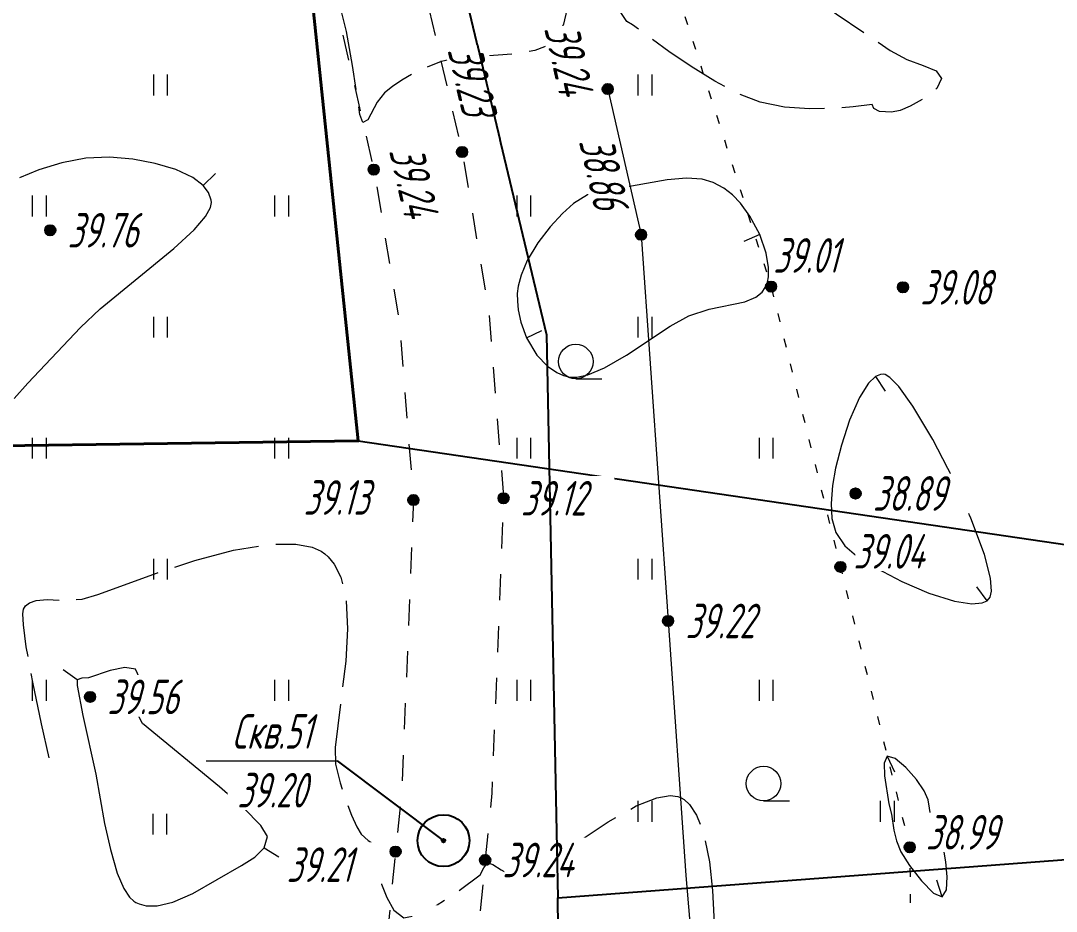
# Model space of a CAD drawing. Extents: x 2208637 to 2213412, y 575334 to 577367.
# Drawn here: x 2211099.96 to 2211129.88, y 576461.41 to 576487.16 of the extents above; entities that cross this region are included whole.
import ezdxf
from ezdxf.enums import TextEntityAlignment as Align

# ---------------------------------------------------------------- set-up
doc = ezdxf.new("R2010")
doc.units = 0
doc.header["$LTSCALE"] = 0.5
for name, pattern in [('2000_366_2', [1.5, 0.5, -1]), ('500_189_3_2', [3, 1.5, -1.5]), ('500_329_3', [6, 5, -1])]:
    doc.linetypes.add(name, pattern=pattern)
doc.layers.get('0').update_dxf_attribs({"lineweight": 25})
for name, color, linetype, lineweight in [('ИИ_ГОРИЗОНТАЛИ_ОСН', 32, 'Continuous', 15), ('ИИ_ГРАНИЦЫ_ЗЕМЛЕПОЛЬЗОВАТЕЛЕЙ', 7, 'Continuous', 25), ('ИИ_ДОРОГИ_АД', 7, 'Continuous', 25), ('ИИ_ОГРАДЫ', 7, 'Continuous', 25), ('ИИ_ОТМЕТКИ', 7, 'Continuous', 25), ('ИИ_СКВАЖИНА', 7, 'Continuous', 25), ('ИИ_ТРАССЫ_КЛС', 5, 'Continuous', 40), ('ИИ_УГОДЬЯ', 7, 'Continuous', 25)]:
    doc.layers.add(name, color=color, linetype=linetype, lineweight=lineweight)
doc.styles.add('BM431', font='', dxfattribs={"height": 1})
doc.styles.add('D431', font='', dxfattribs={"height": 1})
doc.styles.add('GOST 2.304', font='cs_gost2304.shx', dxfattribs={"width": 0.8, "oblique": 15})
doc.styles.get('BM431').set_extended_font_data('bm431', italic=True)
doc.styles.get('D431').set_extended_font_data('D431', italic=True)
doc.linetypes.add('2000_475_1', pattern='A,3,[1,Topography.shx,S=0.5,R=90,X=0,Y=0],0', length=3)
doc.linetypes.add('2000_485_1', pattern='A,34.5,[1,Topography.shx,S=1.5,R=120,X=0.5,Y=-0.87],-0.01,[1,Topography.shx,S=1.5,R=0,X=-0.25,Y=0.43],0,[3,Topography.shx,S=1,R=0,X=0.5,Y=0],-0.01,[1,Topography.shx,S=1.5,R=60,X=0.5,Y=-0.87],-1,34.5', length=70.02)

# ---------------------------------------------------------------- blocks, each defined once
blk = doc.blocks.new('500_329_6')
at = {"color": 0, "linetype": 'Continuous', "lineweight": -2}
blk.add_lwpolyline([(0, 0), (1, 0)], dxfattribs=at)
blk = doc.blocks.new('500_401')
at = {"color": 0, "linetype": 'Continuous', "lineweight": -2}
for points in [[(-0.4, 0), (-0.4, 1.2)], [(0.4, 0), (0.4, 1.2)]]:
    blk.add_lwpolyline(points, dxfattribs=at)
blk = doc.blocks.new('500_379')
at = {"color": 0, "linetype": 'Continuous', "lineweight": -2}
blk.add_lwpolyline([(0, -1), (1.5, -1)], dxfattribs=at)
blk.add_circle((0, 0), 1, dxfattribs=at)
blk = doc.blocks.new('500_330_1')
at = {"linetype": 'Continuous', "lineweight": -2}
h = blk.add_hatch(color=0, dxfattribs=at)
h.dxf.hatch_style = 1
edge = h.paths.add_edge_path()
edge.add_arc((0, 0), 0.3, 0, 360)
at = {"color": 0, "linetype": 'Continuous', "lineweight": -2}
blk.add_circle((0, 0), 0.3, dxfattribs=at)
at = {"color": 0, "linetype": 'Continuous', "lineweight": -2, "style": 'GOST 2.304', "flags": 1}
for tag, p in [('Номер', (-1, -1)), ('Номер_рабочей_станции', (-1, -3.5))]:
    blk.add_attdef(tag, text='', height=2, dxfattribs=at).set_placement(p, align=Align.RIGHT)
at = {"color": 0, "linetype": 'Continuous', "lineweight": -2, "style": 'GOST 2.304'}
blk.add_attdef('Высота', (1, -1), '', height=2, dxfattribs=at)
at = {"color": 0, "linetype": 'Continuous', "lineweight": -2, "style": 'GOST 2.304', "flags": 1}
blk.add_attdef('Код', (0, -3.5), '', height=2, dxfattribs=at)
blk = doc.blocks.new('PEA252CF2BDFD40B2B235E65ED4A73D')
at = {"color": 0, "linetype": '2000_485_1', "lineweight": -2, "flags": 128}
blk.add_lwpolyline([(2211115.48, 576461.8), (2211152.78, 576464.61), (2211155.48, 576427.38), (2211155.58, 576389.68), (2211141.2, 576396.67), (2211128.01, 576403.51), (2211121.78, 576408), (2211117.75, 576412.62), (2211115.55, 576416.95), (2211114.94, 576423.12), (2211115.06, 576430), (2211115.74, 576437.89)], close=True, dxfattribs=at)
at = {"color": 0, "lineweight": -2, "flags": 1}
for tag in ['Адрес (местоположение) участка', 'Дата постановки на учет', 'Тип объекта', 'Статус записи о ЗУ по справочнику', 'Кадастровый номер, обозначение, учетный номер объекта', 'Кадастровый номер квартала', 'Вид разрешенного использования по классификатору', 'Площадь, кв.м', 'Категория земель', 'Вид использования по документу', 'Кадастровая стоимость']:
    blk.add_attdef(tag, (0, 0), '', height=0.2, dxfattribs=at)
blk = doc.blocks.new('P788B23518E0F4AF0A78C48F5AACD9A')
at = {"color": 0, "linetype": '2000_485_1', "lineweight": -2, "flags": 128}
blk.add_lwpolyline([(2211111.96, 576491.42), (2211115.15, 576478.08), (2211115.48, 576461.8), (2211152.78, 576464.61), (2211149.85, 576495.05), (2211149.16, 576504.74)], close=True, dxfattribs=at)
at = {"color": 0, "lineweight": -2, "flags": 1}
for tag in ['Адрес (местоположение) участка', 'Дата постановки на учет', 'Тип объекта', 'Статус записи о ЗУ по справочнику', 'Кадастровый номер, обозначение, учетный номер объекта', 'Кадастровый номер квартала', 'Вид разрешенного использования по классификатору', 'Площадь, кв.м', 'Категория земель', 'Вид использования по документу', 'Кадастровая стоимость']:
    blk.add_attdef(tag, (0, 0), '', height=0.2, dxfattribs=at)
blk = doc.blocks.new('*U73')
at = {"linetype": 'Continuous', "lineweight": -2}
h = blk.add_hatch(color=0, dxfattribs=at)
edge = h.paths.add_edge_path()
edge.add_arc((0, 0), 0.1, 0, 360)
at = {"color": 0, "linetype": 'Continuous', "lineweight": 20}
blk.add_lwpolyline([(-13.711, 4.616), (-6.132, 4.616)], dxfattribs=at)
at = {"color": 0, "linetype": 'Continuous', "lineweight": -2}
for radius in [1.5, 0.1]:
    blk.add_circle((0, 0), radius, dxfattribs=at)
at = {"color": 0, "linetype": 'Continuous', "lineweight": 20}
for tag, style, p in [('Назначение_и_номер_скважины', 'D431', (-9.921, 5.316)), ('Отметка_земли', 'BM431', (-9.921, 1.916))]:
    blk.add_attdef(tag, text='', height=2, dxfattribs=dict(at, style=style)).set_placement(p, align=Align.CENTER)
at = {"color": 0, "linetype": 'Continuous', "lineweight": 20, "style": 'D431'}
blk.add_attdef('Глубина', text='', height=2, dxfattribs=at).set_placement((-2, -1), align=Align.RIGHT)

msp = doc.modelspace()

# ---------------------------------------------------------------- linework, layer by layer
at = {"layer": 'ИИ_ГОРИЗОНТАЛИ_ОСН', "color": 32, "linetype": '500_329_3', "lineweight": 20, "elevation": 39.25, "flags": 128}
for points in [[(2211161.231, 576493.123), (2211160.997, 576492.592), (2211160.449, 576491.462), (2211159.856, 576490.362), (2211159.243, 576489.36), (2211158.632, 576488.52), (2211158.161, 576488.011), (2211157.825, 576487.745), (2211157.613, 576487.631), (2211157.51, 576487.595), (2211157.382, 576487.566), (2211157.131, 576487.552), (2211156.77, 576487.63), (2211156.307, 576487.881), (2211155.741, 576488.353), (2211155.167, 576488.897), (2211154.563, 576489.402), (2211154.041, 576489.705), (2211153.62, 576489.836), (2211153.323, 576489.864), (2211153.168, 576489.857), (2211153.013, 576489.837), (2211152.712, 576489.76), (2211152.284, 576489.563), (2211151.753, 576489.183), (2211151.149, 576488.592), (2211150.111, 576487.4), (2211149.749, 576487.06), (2211149.495, 576486.905), (2211149.332, 576486.861), (2211149.147, 576486.87), (2211148.952, 576486.917), (2211148.698, 576487.046), (2211148.41, 576487.306), (2211148.084, 576487.741), (2211147.737, 576488.251), (2211147.303, 576488.788), (2211146.907, 576489.247), (2211145.098, 576491.504), (2211144.451, 576492.296), (2211143.863, 576492.98), (2211143.382, 576493.481), (2211143.059, 576493.722), (2211142.636, 576493.757), (2211141.855, 576493.478), (2211141.402, 576493.48), (2211140.995, 576493.607), (2211140.596, 576493.787), (2211140.241, 576494.024), (2211140.014, 576494.256), (2211139.889, 576494.456), (2211139.832, 576494.602), (2211139.812, 576494.731), (2211139.858, 576494.881), (2211140.038, 576495.213), (2211140.446, 576495.824), (2211141.98, 576497.93), (2211142.827, 576499.129), (2211143.587, 576500.311), (2211144.158, 576501.391), (2211144.409, 576502.124), (2211144.442, 576502.569), (2211144.377, 576502.804), (2211144.317, 576502.902), (2211144.236, 576502.986), (2211144.018, 576503.115), (2211143.559, 576503.219), (2211142.745, 576503.209), (2211141.484, 576503.002), (2211140.064, 576502.633), (2211138.602, 576502.162), (2211137.218, 576501.649), (2211136.027, 576501.153), (2211135.294, 576500.808), (2211134.911, 576500.6), (2211134.75, 576500.493), (2211134.635, 576500.379), (2211134.533, 576500.235), (2211134.436, 576500.012), (2211134.383, 576499.7), (2211134.372, 576499.283), (2211134.336, 576498.832), (2211134.184, 576498.34), (2211133.973, 576497.915), (2211133.686, 576497.39), (2211133.319, 576496.789), (2211132.873, 576496.135), (2211132.345, 576495.453), (2211131.735, 576494.765), (2211131.041, 576494.097), (2211130.308, 576493.504), (2211129.578, 576493.012), (2211128.85, 576492.595), (2211128.121, 576492.23), (2211126.657, 576491.556), (2211125.916, 576491.198), (2211125.157, 576490.877), (2211124.397, 576490.643), (2211123.023, 576490.277), (2211122.488, 576490.066), (2211122.168, 576489.847), (2211122.004, 576489.641), (2211121.936, 576489.478), (2211121.905, 576489.294), (2211121.927, 576489.1), (2211122.051, 576488.797), (2211122.354, 576488.379), (2211122.891, 576487.857), (2211123.521, 576487.359), (2211125.078, 576486.298), (2211125.559, 576486.035), (2211126.035, 576485.862), (2211126.405, 576485.704), (2211126.565, 576485.485), (2211126.424, 576485.198), (2211126.067, 576484.919), (2211125.66, 576484.691), (2211125.368, 576484.561), (2211125.117, 576484.512), (2211124.77, 576484.531), (2211124.609, 576484.62), (2211124.559, 576484.734), (2211124.009, 576484.668), (2211123.435, 576484.624), (2211122.75, 576484.612), (2211122.024, 576484.66), (2211121.322, 576484.799), (2211120.701, 576485.043), (2211120.016, 576485.408), (2211119.326, 576485.835), (2211118.685, 576486.268), (2211117.635, 576487.039), (2211117.466, 576487.137), (2211117.093, 576487.695), (2211116.754, 576488.139), (2211116.466, 576488.437), (2211116.26, 576488.576), (2211116.135, 576488.61), (2211116.026, 576488.589), (2211115.943, 576488.518), (2211115.86, 576488.338), (2211115.798, 576487.994), (2211115.735, 576487.474), (2211115.64, 576487.053), (2211115.515, 576486.769), (2211115.395, 576486.608), (2211115.253, 576486.487), (2211115.095, 576486.398), (2211114.812, 576486.298), (2211114.372, 576486.211), (2211112.569, 576486.072), (2211112.107, 576485.974), (2211111.672, 576485.805), (2211111.295, 576485.626), (2211110.97, 576485.442), (2211110.695, 576485.256), (2211110.466, 576485.072), (2211110.255, 576484.805), (2211109.985, 576484.29), (2211109.845, 576484.215), (2211109.758, 576484.443), (2211109.546, 576485.858), (2211109.371, 576486.842), (2211109.117, 576487.872), (2211108.76, 576488.848), (2211108.275, 576489.667), (2211107.718, 576490.273), (2211107.154, 576490.714), (2211106.572, 576491.038), (2211105.96, 576491.297), (2211104.6, 576491.818), (2211102.169, 576492.992), (2211100.086, 576493.941), (2211099.752, 576494.105), (2211099.591, 576494.195), (2211099.519, 576494.254), (2211099.493, 576494.352), (2211099.556, 576494.583), (2211099.571, 576494.78), (2211099.432, 576495.072), (2211094.994, 576503.383), (2211094.817, 576503.737), (2211094.731, 576504.063), (2211094.702, 576504.355), (2211094.651, 576504.603), (2211094.498, 576504.796), (2211094.268, 576504.88), (2211094.025, 576504.853), (2211093.751, 576504.785), (2211093.426, 576504.745), (2211092.49, 576504.841), (2211092.13, 576504.788), (2211091.762, 576504.612), (2211091.236, 576504.273), (2211089.965, 576503.397), (2211089.35, 576503.003), (2211088.836, 576502.733), (2211088.362, 576502.541), (2211087.966, 576502.402), (2211087.594, 576502.309), (2211087.193, 576502.255), (2211086.709, 576502.233), (2211086.232, 576502.284), (2211085.848, 576502.411), (2211085.497, 576502.555), (2211085.123, 576502.655), (2211084.667, 576502.651), (2211084.246, 576502.53), (2211083.727, 576502.289), (2211083.119, 576501.952), (2211080.851, 576500.611), (2211079.977, 576500.134), (2211079.133, 576499.728), (2211076.994, 576498.87), (2211076.311, 576498.539), (2211075.593, 576498.101), (2211074.81, 576497.507), (2211074.182, 576496.899), (2211073.707, 576496.282), (2211073.331, 576495.659), (2211072.661, 576494.409), (2211072.258, 576493.789), (2211071.737, 576493.177), (2211071.045, 576492.577), (2211070.215, 576492.061), (2211069.191, 576491.573), (2211068.047, 576491.119), (2211066.857, 576490.704), (2211065.695, 576490.337), (2211063.121, 576489.577), (2211062.815, 576489.46), (2211062.558, 576489.224), (2211062.387, 576488.987), (2211062.134, 576488.74), (2211061.842, 576488.605), (2211061.521, 576488.524), (2211061.222, 576488.416), (2211060.991, 576488.198), (2211060.869, 576487.802), (2211060.853, 576487.302), (2211060.926, 576486.827), (2211061.07, 576486.506), (2211061.296, 576486.399), (2211061.803, 576486.411)], [(2211100.778, 576465.844), (2211100.554, 576466.83), (2211100.305, 576468.032), (2211100.117, 576469.061), (2211100.033, 576469.689), (2211100.017, 576470.01), (2211100.034, 576470.142), (2211100.099, 576470.238), (2211100.208, 576470.327), (2211100.406, 576470.4), (2211100.724, 576470.421), (2211101.196, 576470.403), (2211101.729, 576470.436), (2211102.187, 576470.574), (2211103.908, 576471.195), (2211104.993, 576471.55), (2211106.108, 576471.847), (2211107.165, 576472.021), (2211107.908, 576472.029), (2211108.376, 576471.936), (2211108.634, 576471.819), (2211108.745, 576471.743), (2211108.845, 576471.655), (2211109.016, 576471.448), (2211109.206, 576471.069), (2211109.355, 576470.46), (2211109.404, 576469.581), (2211109.349, 576468.64), (2211109.039, 576466.15), (2211109.049, 576465.667), (2211109.183, 576465.123), (2211109.347, 576464.621), (2211109.517, 576464.189), (2211109.673, 576463.853), (2211109.794, 576463.641), (2211109.992, 576463.458), (2211110.193, 576463.335), (2211110.285, 576463.196), (2211110.174, 576463.053), (2211109.967, 576462.939), (2211109.857, 576462.805), (2211109.928, 576462.683), (2211110.088, 576462.588), (2211110.26, 576462.452), (2211110.382, 576462.2), (2211110.533, 576461.814), (2211110.74, 576461.441), (2211111.028, 576461.226), (2211111.419, 576461.3), (2211111.963, 576461.579), (2211112.533, 576461.945), (2211113.234, 576462.468), (2211113.337, 576462.672), (2211113.443, 576462.817), (2211113.594, 576462.764), (2211113.835, 576462.609), (2211114.135, 576462.449), (2211114.465, 576462.381), (2211114.803, 576462.54), (2211116.118, 576463.455), (2211116.932, 576463.999), (2211117.745, 576464.457), (2211118.338, 576464.692), (2211118.723, 576464.755), (2211118.941, 576464.73), (2211119.037, 576464.695), (2211119.125, 576464.645), (2211119.285, 576464.502), (2211119.486, 576464.194), (2211119.69, 576463.651), (2211119.857, 576462.845), (2211119.948, 576462.009), (2211119.986, 576461.262), (2211119.991, 576460.512), (2211120.02, 576460.395), (2211120.463, 576460.059), (2211120.759, 576459.757), (2211120.883, 576459.456), (2211120.748, 576459.237), (2211120.16, 576458.922), (2211119.971, 576458.671), (2211120.038, 576458.254), (2211120.289, 576457.418), (2211120.665, 576456.303), (2211122.414, 576451.451), (2211122.48, 576451.103), (2211122.514, 576450.818), (2211122.58, 576450.539), (2211122.726, 576450.291), (2211122.879, 576450.1), (2211122.913, 576449.91), (2211122.682, 576449.735), (2211122.156, 576449.457), (2211120.814, 576448.833), (2211120.068, 576448.515), (2211119.868, 576448.559), (2211117.929, 576448.146), (2211116.851, 576447.942), (2211115.805, 576447.78), (2211115.093, 576447.711), (2211114.681, 576447.709), (2211114.41, 576447.76), (2211114.173, 576447.89), (2211113.987, 576448.05), (2211113.795, 576448.301), (2211113.607, 576448.666), (2211113.422, 576449.071), (2211113.186, 576449.498), (2211112.541, 576450.444), (2211112.368, 576450.756), (2211112.187, 576451.163), (2211112.037, 576451.649), (2211111.906, 576452.258), (2211111.608, 576453.853), (2211111.518, 576454.11), (2211111.465, 576454.148), (2211111.381, 576454.174), (2211111.24, 576454.18), (2211111.051, 576454.135), (2211110.871, 576454.002), (2211110.854, 576453.685), (2211110.921, 576453.073), (2211111.177, 576451.435), (2211111.181, 576451.34), (2211111.043, 576450.901), (2211110.973, 576450.547), (2211110.972, 576450.201), (2211111.031, 576448.567), (2211111.235, 576444.156), (2211111.289, 576442.682), (2211111.305, 576442.458), (2211111.388, 576442.116), (2211111.372, 576441.974), (2211111.29, 576441.65), (2211111.239, 576441.042), (2211111.179, 576440.587), (2211111.061, 576440.097), (2211110.88, 576439.64), (2211110.624, 576439.112), (2211110.348, 576438.592), (2211109.958, 576437.902), (2211109.662, 576437.557), (2211109.603, 576437.369), (2211109.695, 576437.16), (2211109.893, 576436.956), (2211110.091, 576436.684), (2211110.173, 576436.38), (2211110.322, 576435.472), (2211110.415, 576435.157), (2211110.51, 576434.992), (2211110.589, 576434.929), (2211110.676, 576434.916), (2211110.782, 576434.966), (2211110.984, 576435.143), (2211111.31, 576435.523), (2211111.754, 576436.128), (2211112.17, 576436.752), (2211112.482, 576437.256), (2211112.617, 576437.503), (2211112.622, 576437.677), (2211112.586, 576437.863), (2211112.442, 576439.607), (2211112.402, 576440.733), (2211112.41, 576441.032), (2211112.477, 576441.837), (2211112.781, 576444.567), (2211112.92, 576445.581), (2211113.067, 576446.457), (2211113.185, 576446.981), (2211113.271, 576447.233), (2211113.327, 576447.32), (2211113.354, 576447.336), (2211113.483, 576447.322), (2211113.615, 576447.228), (2211113.793, 576447.005), (2211114.249, 576446.212), (2211115.136, 576444.819), (2211115.333, 576444.565), (2211115.637, 576444.323), (2211115.917, 576444.152), (2211116.068, 576443.947), (2211116.012, 576443.727), (2211115.845, 576443.53), (2211115.722, 576443.272), (2211115.75, 576442.892), (2211115.859, 576442.185), (2211116.337, 576439.577), (2211116.317, 576439.376), (2211116.074, 576438.826), (2211115.884, 576438.317), (2211115.743, 576437.769), (2211115.721, 576437.269), (2211115.825, 576436.889), (2211115.999, 576436.603), (2211116.453, 576436.065), (2211116.684, 576435.692), (2211116.863, 576435.309), (2211117.411, 576434.02), (2211118.091, 576432.333), (2211119.04, 576429.834), (2211119.499, 576428.474), (2211119.983, 576426.853), (2211120.415, 576425.483), (2211120.638, 576424.675), (2211120.925, 576423.141), (2211121.088, 576422.403), (2211121.329, 576421.676), (2211121.699, 576420.954), (2211122.246, 576420.23)]]:
    msp.add_lwpolyline(points, dxfattribs=at)
at = {"layer": 'ИИ_ГОРИЗОНТАЛИ_ОСН', "elevation": 39.5, "flags": 128}
msp.add_lwpolyline([(2211099.772, 576476.235), (2211100.16, 576476.683), (2211101.686, 576478.293), (2211102.252, 576478.832), (2211104.386, 576480.577), (2211104.971, 576481.115), (2211105.299, 576481.501), (2211105.437, 576481.755), (2211105.467, 576481.904), (2211105.462, 576481.973), (2211105.38, 576482.192), (2211105.228, 576482.39), (2211104.931, 576482.621), (2211104.437, 576482.856), (2211103.844, 576483.033), (2211103.193, 576483.151), (2211102.525, 576483.211), (2211101.838, 576483.18), (2211101.141, 576483.046), (2211100.484, 576482.844), (2211099.918, 576482.611)], dxfattribs=at)
at = {"layer": 'ИИ_ГОРИЗОНТАЛИ_ОСН', "flags": 128}
for points, elevation in [([(2211120.277, 576482.321), (2211119.969, 576482.482), (2211119.645, 576482.573), (2211119.198, 576482.609), (2211118.638, 576482.56), (2211117.609, 576482.375), (2211116.702, 576482.25), (2211116.331, 576482.122), (2211115.934, 576481.87), (2211115.614, 576481.587), (2211115.255, 576481.2), (2211114.901, 576480.737), (2211114.595, 576480.226), (2211114.415, 576479.801), (2211114.332, 576479.482), (2211114.306, 576479.272), (2211114.307, 576479.046), (2211114.331, 576478.801), (2211114.403, 576478.441), (2211114.567, 576477.988), (2211114.868, 576477.49), (2211115.178, 576477.172), (2211115.447, 576476.992), (2211115.642, 576476.905), (2211115.832, 576476.854), (2211116.024, 576476.85), (2211116.345, 576476.919), (2211116.821, 576477.121), (2211117.46, 576477.491), (2211118.725, 576478.323), (2211119.266, 576478.622), (2211119.848, 576478.818), (2211120.879, 576479.034), (2211121.194, 576479.163), (2211121.378, 576479.312), (2211121.471, 576479.445), (2211121.533, 576479.596), (2211121.564, 576479.755), (2211121.568, 576480.027), (2211121.499, 576480.433), (2211121.31, 576480.974), (2211121.028, 576481.503), (2211120.752, 576481.884), (2211120.521, 576482.127)], 39), ([(2211124.873, 576476.941), (2211124.801, 576476.932), (2211124.66, 576476.869), (2211124.453, 576476.675), (2211124.194, 576476.269), (2211123.906, 576475.608), (2211123.67, 576474.885), (2211123.502, 576474.217), (2211123.414, 576473.719), (2211123.37, 576473.205), (2211123.39, 576472.762), (2211123.51, 576472.362), (2211123.767, 576471.974), (2211124.109, 576471.69), (2211124.688, 576471.329), (2211125.413, 576470.95), (2211126.193, 576470.612), (2211126.934, 576470.375), (2211127.438, 576470.297), (2211127.733, 576470.324), (2211127.88, 576470.39), (2211127.973, 576470.496), (2211128.01, 576470.665), (2211127.98, 576471.04), (2211127.803, 576471.723), (2211127.411, 576472.776), (2211126.892, 576473.929), (2211126.311, 576475.053), (2211125.737, 576476.016), (2211125.326, 576476.584), (2211125.07, 576476.847), (2211124.931, 576476.93)], 39), ([(2211103.288, 576461.666), (2211103.38, 576461.624), (2211103.578, 576461.573), (2211103.9, 576461.572), (2211104.357, 576461.68), (2211104.934, 576461.929), (2211106.34, 576462.732), (2211106.722, 576462.977), (2211106.99, 576463.246), (2211107.091, 576463.57), (2211106.896, 576463.895), (2211106.392, 576464.403), (2211105.7, 576465.013), (2211103.476, 576466.842), (2211103.38, 576467.026), (2211103.332, 576467.234), (2211103.39, 576467.809), (2211103.391, 576468.162), (2211103.273, 576468.41), (2211102.967, 576468.464), (2211102.546, 576468.372), (2211101.915, 576468.157), (2211101.721, 576468.154), (2211101.591, 576468.107), (2211101.59, 576467.939), (2211101.749, 576467.07), (2211102.126, 576465.378), (2211102.382, 576463.951), (2211102.547, 576463.194), (2211102.748, 576462.51), (2211102.94, 576462.067), (2211103.104, 576461.82), (2211103.224, 576461.706)], 39.5), ([(2211126.633, 576463.177), (2211126.584, 576463.351), (2211126.305, 576463.905), (2211126.25, 576464.148), (2211126.18, 576464.631), (2211126.066, 576464.896), (2211125.837, 576465.224), (2211125.53, 576465.572), (2211125.223, 576465.831), (2211124.995, 576465.894), (2211124.902, 576465.693), (2211124.913, 576465.329), (2211125.041, 576464.515), (2211125.118, 576464.219), (2211125.187, 576463.758), (2211125.258, 576463.453), (2211125.39, 576463.133), (2211125.639, 576462.738), (2211125.982, 576462.29), (2211126.328, 576461.938), (2211126.585, 576461.833), (2211126.705, 576462.033), (2211126.726, 576462.412), (2211126.688, 576462.837)], 39)]:
    msp.add_lwpolyline(points, close=True, dxfattribs=dict(at, elevation=elevation))
at = {"layer": 'ИИ_ДОРОГИ_АД', "color": 7, "linetype": '500_189_3_2', "lineweight": 20, "flags": 128}
for points in [[(2211193.892, 576771.13), (2211190.344, 576769.434), (2211186.63, 576767.657), (2211182.626, 576764.794), (2211178.829, 576761.486), (2211176.436, 576758.933), (2211172.571, 576754.304), (2211171.268, 576752.743), (2211165.461, 576745.292), (2211161.038, 576738.592), (2211158.324, 576734.286), (2211151.502, 576722.95), (2211147.656, 576715.458), (2211146.784, 576713.605), (2211144.187, 576708.084), (2211141.288, 576701.815), (2211137.312, 576693.262), (2211135.571, 576689.448), (2211135.04, 576688.285), (2211132.287, 576681.818), (2211130.913, 576678.432), (2211129.619, 576675.245), (2211126.413, 576667.234), (2211125.97, 576666.212), (2211122.849, 576659.02), (2211121.059, 576654.569), (2211119.322, 576650.247), (2211115.964, 576642.444), (2211115.369, 576641.061), (2211111.801, 576633.285), (2211110.461, 576630.122), (2211108.149, 576624.667), (2211105.833, 576619.213), (2211105.325, 576617.463), (2211104.5, 576614.621), (2211104.151, 576611.696), (2211104.773, 576605.153), (2211106.181, 576598.965), (2211107.215, 576594.632), (2211108.091, 576590.818), (2211108.029, 576585.799), (2211107.135, 576580.371), (2211105.122, 576571.027), (2211104.754, 576569.305), (2211103.363, 576562.809), (2211101.98, 576556.561), (2211100.596, 576543.976), (2211100.266, 576534.023), (2211101.072, 576528.249), (2211102.109, 576523.983), (2211103.664, 576517.58), (2211105.5, 576511.012), (2211106.881, 576504.484), (2211107.979, 576498.193), (2211108.58, 576489.691), (2211110.159, 576482.854), (2211110.896, 576478.47), (2211111.303, 576473.301), (2211110.974, 576465.006), (2211110.788, 576463.137), (2211110.219, 576457.409), (2211110.176, 576452.453), (2211110.203, 576449.389), (2211110.218, 576447.707), (2211110.425, 576441.688), (2211110.13, 576437.721), (2211107.746, 576434.722), (2211106.582, 576433.765), (2211105.312, 576433.264), (2211102.939, 576432.903)], [(2211194.524, 576767.579), (2211191.265, 576766.992), (2211187.957, 576765.41), (2211184.24, 576762.752), (2211180.636, 576759.612), (2211178.384, 576757.209), (2211174.646, 576752.732), (2211173.292, 576751.111), (2211167.575, 576743.774), (2211163.223, 576737.183), (2211160.538, 576732.922), (2211153.775, 576721.685), (2211149.989, 576714.31), (2211149.115, 576712.452), (2211146.543, 576706.985), (2211143.646, 576700.721), (2211143.47, 576700.341), (2211139.674, 576692.175), (2211137.837, 576688.15), (2211137.419, 576687.236), (2211134.688, 576680.82), (2211133.347, 576677.516), (2211132.031, 576674.273), (2211128.813, 576666.233), (2211128.41, 576665.305), (2211125.248, 576658.018), (2211121.723, 576649.248), (2211118.281, 576641.25), (2211117.745, 576640.005), (2211114.18, 576632.236), (2211112.788, 576628.95), (2211110.543, 576623.652), (2211108.287, 576618.339), (2211107.752, 576616.497), (2211107.056, 576614.101), (2211106.765, 576611.665), (2211107.345, 576605.566), (2211108.713, 576599.555), (2211109.747, 576595.224), (2211110.695, 576591.097), (2211110.627, 576585.57), (2211109.69, 576579.885), (2211107.664, 576570.481), (2211105.904, 576562.256), (2211104.549, 576556.137), (2211103.191, 576543.79), (2211102.872, 576534.161), (2211103.629, 576528.737), (2211104.566, 576524.883), (2211106.18, 576518.237), (2211108.027, 576511.632), (2211109.434, 576504.977), (2211110.564, 576498.509), (2211111.159, 576490.078), (2211112.71, 576483.362), (2211113.479, 576478.788), (2211113.908, 576473.352), (2211113.569, 576464.826), (2211113.377, 576462.894), (2211112.817, 576457.269), (2211112.776, 576452.454), (2211112.804, 576449.31), (2211112.818, 576447.763), (2211113.028, 576441.636), (2211112.726, 576437.58), (2211112.649, 576436.545), (2211112.483, 576430.084), (2211112.651, 576424.944), (2211112.574, 576420.962)]]:
    msp.add_lwpolyline(points, dxfattribs=at)
at = {"layer": 'ИИ_ОГРАДЫ', "linetype": '2000_475_1', "lineweight": 20, "flags": 128}
msp.add_lwpolyline([(2211116.92, 576485.18), (2211117.88, 576480.97), (2211118.664, 576469.804), (2211119.18, 576462.45), (2211119.376, 576460.067), (2211120.029, 576452.097), (2211120.72, 576443.68)], dxfattribs=at)
at = {"layer": 'ИИ_СКВАЖИНА', "elevation": 39.198, "flags": 128}
msp.add_lwpolyline([(2211112.172, 576463.454), (2211109.106, 576465.762)], dxfattribs=at)
at = {"layer": 'ИИ_ТРАССЫ_КЛС', "flags": 128}
msp.add_lwpolyline([(2211107.637, 576584.55), (2211101.85, 576557.86), (2211100.623, 576546.71), (2211099.537, 576533.931), (2211107.237, 576498.814), (2211109.709, 576475.008), (2211060.149, 576474.317), (2211041.011, 576497.758), (2211038.21, 576497.155), (2211029.963, 576508.216), (2211031.248, 576510.646), (2211018.887, 576526.555), (2211015, 576526.061), (2211010.77, 576533.726), (2211009.3, 576537.94), (2211011.906, 576539.84), (2211014.291, 576558.224), (2211012.094, 576566.952), (2211013.11, 576598.234)], dxfattribs=at)
at = {"layer": 'ИИ_ТРАССЫ_КЛС', "lineweight": 25, "flags": 128}
msp.add_lwpolyline([(2211109.709, 576475.008), (2211155.08, 576468.356), (2211164.805, 576468.356)], dxfattribs=at)
at = {"layer": 'ИИ_УГОДЬЯ', "linetype": '2000_366_2', "lineweight": 20, "flags": 128}
msp.add_lwpolyline([(2211159.843, 576501.284), (2211154.64, 576498.438), (2211147.911, 576494.757), (2211133.092, 576492.396), (2211118.273, 576490.035), (2211121.638, 576479.472), (2211123.641, 576471.368), (2211125.645, 576463.263), (2211125.791, 576447.721), (2211138.168, 576447.595), (2211138.799, 576447.532), (2211139.02, 576443.558), (2211144.04, 576443.274), (2211144.198, 576448.037), (2211152.705, 576447.912), (2211155.371, 576447.832), (2211155.613, 576446.379), (2211161.026, 576446.944), (2211160.716, 576454.456), (2211160.767, 576455.372), (2211166.523, 576455.372)], dxfattribs=at)

# ---------------------------------------------------------------- block references
at = {"layer": 'ИИ_ГОРИЗОНТАЛИ_ОСН'}
for p, xscale, yscale, zscale, rotation in [((2211105.228, 576482.39, 39.5), 0.5, 0.5, 0.5, 44.84494411870305), ((2211121.31, 576480.974, 39), 0.4999999999999999, 0.4999999999999999, 0.4999999999999999, 203.6349507956274), ((2211114.567, 576477.988, 39), 0.5, 0.5, 0.5, 25.50428573571744), ((2211124.66, 576476.869, 39), 0.5, 0.5, 0.5, 303.5592263305601), ((2211127.88, 576470.39, 39), 0.5, 0.5, 0.5, 126.5087220381903), ((2211101.591, 576468.107, 39.5), 0.5, 0.5, 0.5, 144.7095603645041), ((2211124.995, 576465.894, 39), 0.5, 0.5, 0.5, 295.0158844233944), ((2211106.99, 576463.246, 39.5), 0.5, 0.5, 0.5, 328.9505826167033), ((2211126.585, 576461.833, 39), 0.4999999999999998, 0.4999999999999998, 0.4999999999999998, 108.4590135857907)]:
    msp.add_blockref('500_329_6', p, dxfattribs=dict(at, xscale=xscale, yscale=yscale, zscale=zscale, rotation=rotation))
at = {"layer": 'ИИ_УГОДЬЯ', "lineweight": 20, "xscale": 0.5, "yscale": 0.5, "zscale": 0.5}
for name, p in [('500_401', (2211104, 576485)), ('500_401', (2211118, 576485)), ('500_401', (2211100.5, 576481.5)), ('500_401', (2211107.5, 576481.5)), ('500_401', (2211114.5, 576481.5)), ('500_401', (2211104, 576478)), ('500_401', (2211118, 576478)), ('500_379', (2211115.994, 576477.303)), ('500_401', (2211100.5, 576474.5)), ('500_401', (2211107.5, 576474.5)), ('500_401', (2211114.5, 576474.5)), ('500_401', (2211121.5, 576474.5)), ('500_401', (2211104, 576471)), ('500_401', (2211118, 576471)), ('500_401', (2211100.5, 576467.5)), ('500_401', (2211107.5, 576467.5)), ('500_401', (2211114.5, 576467.5)), ('500_401', (2211121.5, 576467.5)), ('500_379', (2211121.422, 576465.103)), ('500_401', (2211118, 576464)), ('500_401', (2211125, 576464)), ('500_401', (2211103.983, 576463.63))]:
    msp.add_blockref(name, p, dxfattribs=at)

# ---------------------------------------------------------------- next in the draw order: wipeouts: each hides what was drawn before it
at = {"lineweight": 0}
for points, layer in [([(2211112.291, 576459.999), (2211112.444, 576461.537), (2211111.31, 576461.65), (2211111.157, 576460.111)], 'ИИ_ДОРОГИ_АД'), ([(2211115.017, 576486.868), (2211115.61, 576484.267), (2211116.797, 576484.538), (2211116.204, 576487.138)], 'ИИ_ОТМЕТКИ'), ([(2211112.225, 576486.244), (2211112.857, 576483.508), (2211114.043, 576483.782), (2211113.411, 576486.518)], 'ИИ_ОТМЕТКИ'), ([(2211116.02, 576483.607), (2211116.627, 576480.947), (2211117.795, 576481.214), (2211117.188, 576483.873)], 'ИИ_ОТМЕТКИ'), ([(2211101.36, 576480.53), (2211104.108, 576480.53), (2211104.108, 576481.728), (2211101.36, 576481.728)], 'ИИ_ОТМЕТКИ'), ([(2211121.75, 576479.802), (2211124.398, 576479.802), (2211124.398, 576480.942), (2211121.75, 576480.942)], 'ИИ_ОТМЕТКИ'), ([(2211126, 576478.88), (2211128.808, 576478.88), (2211128.808, 576480.02), (2211126, 576480.02)], 'ИИ_ОТМЕТКИ'), ([(2211124.63, 576472.92), (2211127.438, 576472.92), (2211127.438, 576474.06), (2211124.63, 576474.06)], 'ИИ_ОТМЕТКИ'), ([(2211108.18, 576472.805), (2211110.808, 576472.805), (2211110.808, 576473.945), (2211108.18, 576473.945)], 'ИИ_ОТМЕТКИ'), ([(2211114.458, 576472.782), (2211117.109, 576472.782), (2211117.109, 576473.999), (2211114.458, 576473.999)], 'ИИ_ОТМЕТКИ'), ([(2211124.069, 576471.248), (2211126.736, 576471.248), (2211126.736, 576472.388), (2211124.069, 576472.388)], 'ИИ_ОТМЕТКИ'), ([(2211119.214, 576469.234), (2211122.045, 576469.234), (2211122.045, 576470.452), (2211119.214, 576470.452)], 'ИИ_ОТМЕТКИ'), ([(2211102.51, 576467.04), (2211105.238, 576467.04), (2211105.238, 576468.238), (2211102.51, 576468.238)], 'ИИ_ОТМЕТКИ'), ([(2211126.161, 576463.126), (2211128.969, 576463.126), (2211128.969, 576464.266), (2211126.161, 576464.266)], 'ИИ_ОТМЕТКИ'), ([(2211113.927, 576462.324), (2211116.594, 576462.324), (2211116.594, 576463.541), (2211113.927, 576463.541)], 'ИИ_ОТМЕТКИ'), ([(2211107.694, 576462.189), (2211110.342, 576462.189), (2211110.342, 576463.407), (2211107.694, 576463.407)], 'ИИ_ОТМЕТКИ'), ([(2211105.763, 576466.042), (2211108.98, 576466.042), (2211108.98, 576467.234), (2211105.763, 576467.234)], 'ИИ_СКВАЖИНА'), ([(2211105.941, 576464.342), (2211108.749, 576464.342), (2211108.749, 576465.559), (2211105.941, 576465.559)], 'ИИ_СКВАЖИНА')]:
    msp.add_wipeout(points, dxfattribs=at).dxf.layer = layer

# ---------------------------------------------------------------- next in the draw order: block references
at = {"layer": 'ИИ_ГРАНИЦЫ_ЗЕМЛЕПОЛЬЗОВАТЕЛЕЙ'}
msp.add_blockref('PEA252CF2BDFD40B2B235E65ED4A73D', (0, 0), dxfattribs=at)
at = {"layer": 'ИИ_ОТМЕТКИ'}
ref = msp.add_blockref('500_330_1', (2211116.92, 576485.18, 39.239), dxfattribs=dict(at, xscale=0.5, yscale=0.5, zscale=0.5, rotation=282.8454352687971))
ref.add_attrib('Высота', '39.24', (2211115.074, 576486.932), dxfattribs={"layer": '0', "color": 0, "linetype": 'Continuous', "lineweight": -2, "height": 1, "rotation": 282.8454, "style": 'GOST 2.304', "oblique": 15, "width": 0.8})
ref = msp.add_blockref('500_330_1', (2211117.88, 576480.97, 38.86), dxfattribs=dict(at, xscale=0.5, yscale=0.5, zscale=0.5, rotation=282.8454352687971))
ref.add_attrib('Высота', '38.86', (2211116.078, 576483.671), dxfattribs={"layer": '0', "color": 0, "linetype": 'Continuous', "lineweight": -2, "height": 1, "rotation": 282.8454, "style": 'GOST 2.304', "oblique": 15, "width": 0.8})
ref = msp.add_blockref('500_330_1', (2211100.81, 576481.1, 39.76), dxfattribs=dict(at, xscale=0.5, yscale=0.5, zscale=0.5))
ref.add_attrib('Высота', '39.76', (2211101.31, 576480.6, -29.766), dxfattribs={"layer": '0', "color": 0, "linetype": 'Continuous', "lineweight": -2, "height": 1, "style": 'GOST 2.304', "oblique": 15, "width": 0.8})
ref = msp.add_blockref('500_330_1', (2211121.638, 576479.472, 39.005), dxfattribs=dict(at, xscale=0.5, yscale=0.5, zscale=0.5))
ref.add_attrib('Высота', '39.01', (2211121.7, 576479.872), dxfattribs={"layer": '0', "color": 0, "linetype": 'Continuous', "lineweight": -2, "height": 1, "style": 'GOST 2.304', "oblique": 15, "width": 0.8})
ref = msp.add_blockref('500_330_1', (2211125.45, 576479.45, 39.08), dxfattribs=dict(at, xscale=0.5, yscale=0.5, zscale=0.5))
ref.add_attrib('Высота', '39.08', (2211125.95, 576478.95, 39.08), dxfattribs={"layer": '0', "color": 0, "linetype": 'Continuous', "lineweight": -2, "height": 1, "style": 'GOST 2.304', "oblique": 15, "width": 0.8})
ref = msp.add_blockref('500_330_1', (2211111.303, 576473.301, 39.133), dxfattribs=dict(at, xscale=0.5, yscale=0.5, zscale=0.5))
ref.add_attrib('Высота', '39.13', (2211108.13, 576472.875), dxfattribs={"layer": '0', "color": 0, "linetype": 'Continuous', "lineweight": -2, "height": 1, "style": 'GOST 2.304', "oblique": 15, "width": 0.8})
ref = msp.add_blockref('500_330_1', (2211113.908, 576473.352, 39.12), dxfattribs=dict(at, xscale=0.5, yscale=0.5, zscale=0.5))
ref.add_attrib('Высота', '39.12', (2211114.408, 576472.852, -26.08), dxfattribs={"layer": '0', "color": 0, "linetype": 'Continuous', "lineweight": -2, "height": 1, "style": 'GOST 2.304', "oblique": 15, "width": 0.8})
ref = msp.add_blockref('500_330_1', (2211124.08, 576473.49, 38.89), dxfattribs=dict(at, xscale=0.5, yscale=0.5, zscale=0.5))
ref.add_attrib('Высота', '38.89', (2211124.58, 576472.99, -30.636), dxfattribs={"layer": '0', "color": 0, "linetype": 'Continuous', "lineweight": -2, "height": 1, "style": 'GOST 2.304', "oblique": 15, "width": 0.8})
ref = msp.add_blockref('500_330_1', (2211123.641, 576471.368, 39.044), dxfattribs=dict(at, xscale=0.5, yscale=0.5, zscale=0.5))
ref.add_attrib('Высота', '39.04', (2211124.019, 576471.318), dxfattribs={"layer": '0', "color": 0, "linetype": 'Continuous', "lineweight": -2, "height": 1, "style": 'GOST 2.304', "oblique": 15, "width": 0.8})
ref = msp.add_blockref('500_330_1', (2211118.664, 576469.804, 39.217), dxfattribs=dict(at, xscale=0.5, yscale=0.5, zscale=0.5))
ref.add_attrib('Высота', '39.22', (2211119.164, 576469.304, -26.145), dxfattribs={"layer": '0', "color": 0, "linetype": 'Continuous', "lineweight": -2, "height": 1, "style": 'GOST 2.304', "oblique": 15, "width": 0.8})
ref = msp.add_blockref('500_330_1', (2211101.96, 576467.61, 39.56), dxfattribs=dict(at, xscale=0.5, yscale=0.5, zscale=0.5))
ref.add_attrib('Высота', '39.56', (2211102.46, 576467.11, 39.56), dxfattribs={"layer": '0', "color": 0, "linetype": 'Continuous', "lineweight": -2, "height": 1, "style": 'GOST 2.304', "oblique": 15, "width": 0.8})
ref = msp.add_blockref('500_330_1', (2211125.645, 576463.263, 38.988), dxfattribs=dict(at, xscale=0.5, yscale=0.5, zscale=0.5))
ref.add_attrib('Высота', '38.99', (2211126.111, 576463.196, -25.992), dxfattribs={"layer": '0', "color": 0, "linetype": 'Continuous', "lineweight": -2, "height": 1, "style": 'GOST 2.304', "oblique": 15, "width": 0.8})
ref = msp.add_blockref('500_330_1', (2211110.788, 576463.137, 39.211), dxfattribs=dict(at, xscale=0.5, yscale=0.5, zscale=0.5))
ref.add_attrib('Высота', '39.21', (2211107.644, 576462.259), dxfattribs={"layer": '0', "color": 0, "linetype": 'Continuous', "lineweight": -2, "height": 1, "style": 'GOST 2.304', "oblique": 15, "width": 0.8})
ref = msp.add_blockref('500_330_1', (2211113.377, 576462.894, 39.243), dxfattribs=dict(at, xscale=0.5, yscale=0.5, zscale=0.5))
ref.add_attrib('Высота', '39.24', (2211113.877, 576462.394, -26.162), dxfattribs={"layer": '0', "color": 0, "linetype": 'Continuous', "lineweight": -2, "height": 1, "style": 'GOST 2.304', "oblique": 15, "width": 0.8})
at = {"layer": 'ИИ_СКВАЖИНА'}
ref = msp.add_blockref('*U73', (2211112.172, 576463.454, 39.198), dxfattribs=dict(at, xscale=0.5, yscale=0.5, zscale=0.5))
ref.add_attrib('Назначение_и_номер_скважины', 'Скв.51', dxfattribs={"layer": '0', "color": 0, "linetype": 'Continuous', "lineweight": 20, "height": 1, "style": 'GOST 2.304', "oblique": 15, "width": 0.8}).set_placement((2211107.211, 576466.112, 39.198), align=Align.CENTER)
ref.add_attrib('Отметка_земли', '39.20', dxfattribs={"layer": '0', "color": 0, "linetype": 'Continuous', "lineweight": 20, "height": 1, "style": 'GOST 2.304', "oblique": 15, "width": 0.8}).set_placement((2211107.211, 576464.412, 112.399), align=Align.CENTER)

# ---------------------------------------------------------------- next in the draw order: wipeouts: each hides what was drawn before it
at = {"lineweight": 0}
msp.add_wipeout([(2211110.536, 576483.334), (2211111.137, 576480.735), (2211112.323, 576481.009), (2211111.723, 576483.608)], dxfattribs=at).dxf.layer = 'ИИ_ОТМЕТКИ'

# ---------------------------------------------------------------- next in the draw order: block references
at = {"layer": 'ИИ_ГРАНИЦЫ_ЗЕМЛЕПОЛЬЗОВАТЕЛЕЙ'}
msp.add_blockref('P788B23518E0F4AF0A78C48F5AACD9A', (0, 0), dxfattribs=at)
at = {"layer": 'ИИ_ОТМЕТКИ'}
ref = msp.add_blockref('500_330_1', (2211112.71, 576483.362, 39.232), dxfattribs=dict(at, xscale=0.4999999999999999, yscale=0.4999999999999999, zscale=0.4999999999999999, rotation=283.0054799312876))
ref.add_attrib('Высота', '39.23', (2211112.282, 576486.308), dxfattribs={"layer": '0', "color": 0, "linetype": 'Continuous', "lineweight": -2, "height": 1, "rotation": 283.0055, "style": 'GOST 2.304', "oblique": 15, "width": 0.8})
ref = msp.add_blockref('500_330_1', (2211110.159, 576482.854, 39.237), dxfattribs=dict(at, xscale=0.5, yscale=0.5, zscale=0.5, rotation=283.0054799379977))
ref.add_attrib('Высота', '39.24', (2211110.593, 576483.398), dxfattribs={"layer": '0', "color": 0, "linetype": 'Continuous', "lineweight": -2, "height": 1, "rotation": 283.0055, "style": 'GOST 2.304', "oblique": 15, "width": 0.8})

doc.saveas('drawing.dxf')
